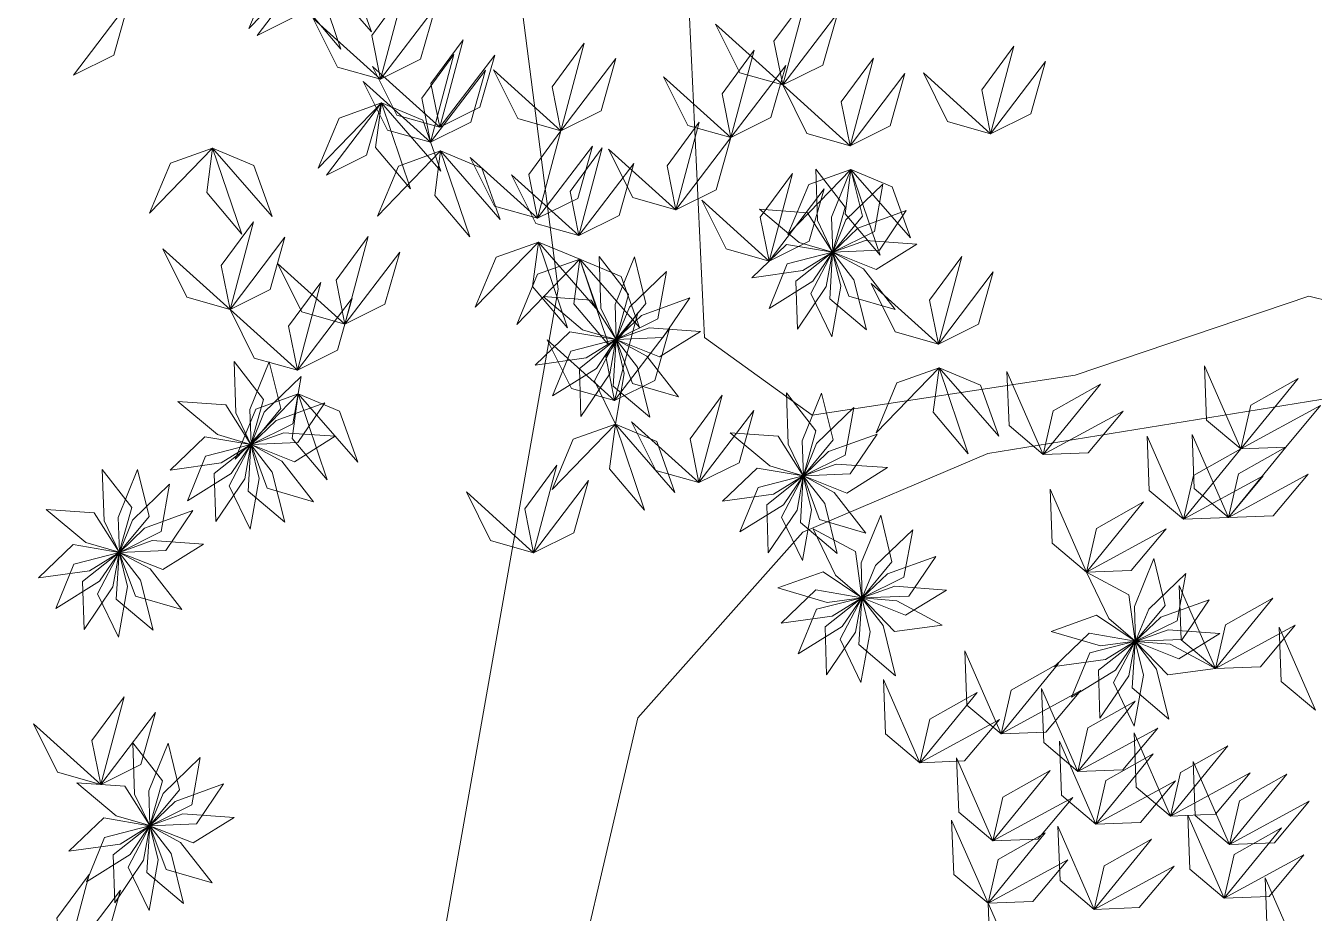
# Model space of a CAD drawing. Header units: inches. Extents: x -173 to 14008, y -3334 to 10368.
# Drawn here: x 9396 to 9481.2, y 754.8 to 813.5 of the extents above; entities that cross this region are included whole.
import ezdxf

# ---------------------------------------------------------------- set-up
doc = ezdxf.new("R2010")
doc.units = ezdxf.units.IN
doc.header["$MEASUREMENT"] = 0
doc.layers.add('ARREDAMENTO', color=8, linetype='Continuous', lineweight=18)

msp = doc.modelspace()

# ---------------------------------------------------------------- linework, layer by layer
at = {"layer": 'ARREDAMENTO', "linetype": 'Continuous', "lineweight": 0}
for points in [[(9493.768, 792.419), (9480.86, 795.594), (9465.405, 790.376), (9448.007, 787.73), (9440.894, 792.861), (9439.492, 822.516), (9451.033, 839.325), (9465.171, 851.63), (9477.353, 869.73), (9485.006, 891.682)], [(9424.566, 847.605), (9431.211, 796.048), (9420.481, 735.397), (9402.578, 695.997), (9362.575, 702.936), (9321.846, 731.15), (9321.748, 756.941), (9315.854, 780.776), (9260.913, 816.028)], [(9492.168, 704.723), (9456.706, 704.586), (9423.865, 693.499), (9417.393, 699.922), (9426.338, 721.234), (9430.768, 743.174), (9436.477, 767.698), (9447.391, 779.991), (9459.622, 785.196), (9484.109, 789.158)]]:
    msp.add_lwpolyline(points, dxfattribs=at)
at = {"layer": 'ARREDAMENTO', "lineweight": 0}
for points in [[(9414.913, 817.601), (9412.121, 816.606), (9410.739, 813.294), (9414.913, 817.601)], [(9411.283, 812.827), (9413.936, 814.148), (9414.913, 817.601), (9411.283, 812.827)], [(9414.913, 817.601), (9414.524, 814.663), (9416.839, 811.921), (9414.913, 817.601)], [(9414.913, 817.601), (9417.649, 816.46), (9418.855, 813.08), (9414.913, 817.601)], [(9419.455, 809.94), (9418.87, 812.846), (9420.998, 815.736), (9419.455, 809.94)], [(9399.149, 810.212), (9401.802, 811.533), (9402.779, 814.986), (9399.149, 810.212)], [(9446.065, 809.561), (9445.48, 812.467), (9447.608, 815.357), (9446.065, 809.561)], [(9419.455, 809.94), (9422.109, 811.261), (9423.086, 814.714), (9419.455, 809.94)], [(9446.065, 809.561), (9448.719, 810.882), (9449.696, 814.335), (9446.065, 809.561)], [(9419.455, 809.94), (9416.603, 810.747), (9415.003, 813.959), (9419.455, 809.94)], [(9446.065, 809.561), (9443.213, 810.368), (9441.613, 813.58), (9446.065, 809.561)], [(9423.375, 806.762), (9422.79, 809.669), (9424.917, 812.559), (9423.375, 806.762)], [(9431.388, 806.539), (9430.803, 809.445), (9432.93, 812.335), (9431.388, 806.539)], [(9422.764, 805.774), (9422.179, 808.68), (9424.306, 811.57), (9422.764, 805.774)], [(9423.375, 806.762), (9426.028, 808.084), (9427.005, 811.537), (9423.375, 806.762)], [(9442.628, 806.08), (9442.043, 808.986), (9444.17, 811.876), (9442.628, 806.08)], [(9459.814, 806.34), (9459.229, 809.246), (9461.356, 812.136), (9459.814, 806.34)], [(9423.375, 806.762), (9420.522, 807.569), (9418.922, 810.782), (9423.375, 806.762)], [(9431.388, 806.539), (9434.042, 807.86), (9435.019, 811.313), (9431.388, 806.539)], [(9442.628, 806.08), (9445.282, 807.401), (9446.259, 810.854), (9442.628, 806.08)], [(9450.517, 805.542), (9449.932, 808.448), (9452.06, 811.338), (9450.517, 805.542)], [(9459.814, 806.34), (9462.468, 807.661), (9463.445, 811.114), (9459.814, 806.34)], [(9422.764, 805.774), (9419.911, 806.581), (9418.312, 809.793), (9422.764, 805.774)], [(9422.764, 805.774), (9425.418, 807.095), (9426.395, 810.548), (9422.764, 805.774)], [(9431.388, 806.539), (9428.535, 807.345), (9426.936, 810.558), (9431.388, 806.539)], [(9442.628, 806.08), (9439.775, 806.887), (9438.176, 810.099), (9442.628, 806.08)], [(9450.517, 805.542), (9453.171, 806.863), (9454.148, 810.316), (9450.517, 805.542)], [(9459.814, 806.34), (9456.961, 807.147), (9455.362, 810.359), (9459.814, 806.34)], [(9450.517, 805.542), (9447.665, 806.349), (9446.065, 809.561), (9450.517, 805.542)], [(9419.508, 808.373), (9416.715, 807.378), (9415.334, 804.066), (9419.508, 808.373)], [(9415.877, 803.599), (9418.531, 804.92), (9419.508, 808.373), (9415.877, 803.599)], [(9419.508, 808.373), (9419.118, 805.435), (9421.434, 802.693), (9419.508, 808.373)], [(9419.508, 808.373), (9422.244, 807.232), (9423.449, 803.852), (9419.508, 808.373)], [(9429.845, 800.742), (9429.26, 803.649), (9431.388, 806.539), (9429.845, 800.742)], [(9438.997, 801.306), (9438.412, 804.212), (9440.54, 807.102), (9438.997, 801.306)], [(9429.845, 800.742), (9432.499, 802.064), (9433.476, 805.517), (9429.845, 800.742)], [(9438.997, 801.306), (9441.651, 802.627), (9442.628, 806.08), (9438.997, 801.306)], [(9408.344, 805.384), (9405.551, 804.389), (9404.17, 801.077), (9408.344, 805.384)], [(9408.344, 805.384), (9407.954, 802.446), (9410.27, 799.704), (9408.344, 805.384)], [(9408.344, 805.384), (9411.08, 804.244), (9412.285, 800.863), (9408.344, 805.384)], [(9423.427, 805.196), (9420.635, 804.2), (9419.253, 800.888), (9423.427, 805.196)], [(9423.427, 805.196), (9423.037, 802.257), (9425.353, 799.515), (9423.427, 805.196)], [(9423.427, 805.196), (9426.163, 804.055), (9427.368, 800.674), (9423.427, 805.196)], [(9429.845, 800.742), (9426.993, 801.549), (9425.393, 804.762), (9429.845, 800.742)], [(9432.581, 799.602), (9431.996, 802.508), (9434.124, 805.398), (9432.581, 799.602)], [(9438.997, 801.306), (9436.144, 802.113), (9434.545, 805.325), (9438.997, 801.306)], [(9432.581, 799.602), (9435.235, 800.923), (9436.212, 804.376), (9432.581, 799.602)], [(9450.57, 803.975), (9447.777, 802.98), (9446.396, 799.668), (9450.57, 803.975)], [(9448.239, 803.994), (9448.358, 800.588), (9449.362, 798.511), (9450.192, 801.482), (9448.239, 803.994)], [(9450.57, 803.975), (9449.293, 800.815), (9449.366, 798.509), (9451.332, 800.886), (9450.57, 803.975)], [(9450.57, 803.975), (9450.18, 801.036), (9452.496, 798.295), (9450.57, 803.975)], [(9450.57, 803.975), (9453.306, 802.834), (9454.511, 799.454), (9450.57, 803.975)], [(9432.581, 799.602), (9429.729, 800.408), (9428.129, 803.621), (9432.581, 799.602)], [(9445.163, 797.916), (9444.578, 800.822), (9446.705, 803.712), (9445.163, 797.916)], [(9452.691, 803.01), (9450.239, 800.642), (9449.368, 798.506), (9452.131, 799.878), (9452.691, 803.01)], [(9445.163, 797.916), (9447.816, 799.237), (9448.793, 802.69), (9445.163, 797.916)], [(9445.163, 797.916), (9442.31, 798.723), (9440.71, 801.935), (9445.163, 797.916)], [(9444.529, 801.344), (9447.14, 799.153), (9449.355, 798.51), (9447.702, 801.114), (9444.529, 801.344)], [(9454.236, 801.265), (9451.034, 800.099), (9449.369, 798.503), (9452.451, 798.632), (9454.236, 801.265)], [(9409.502, 794.711), (9408.917, 797.617), (9411.044, 800.507), (9409.502, 794.711)], [(9409.502, 794.711), (9412.155, 796.032), (9413.132, 799.485), (9409.502, 794.711)], [(9417.096, 793.739), (9416.511, 796.645), (9418.638, 799.535), (9417.096, 793.739)], [(9409.502, 794.711), (9406.649, 795.517), (9405.049, 798.73), (9409.502, 794.711)], [(9429.898, 799.175), (9427.105, 798.18), (9425.724, 794.868), (9429.898, 799.175)], [(9429.898, 799.175), (9429.508, 796.237), (9431.824, 793.495), (9429.898, 799.175)], [(9429.898, 799.175), (9432.634, 798.035), (9433.839, 794.654), (9429.898, 799.175)], [(9444.015, 796.814), (9447.391, 797.288), (9449.351, 798.504), (9446.31, 799.018), (9444.015, 796.814)], [(9454.939, 799.043), (9451.538, 799.28), (9449.368, 798.499), (9452.236, 797.363), (9454.939, 799.043)], [(9417.096, 793.739), (9419.75, 795.06), (9420.727, 798.513), (9417.096, 793.739)], [(9432.634, 798.035), (9429.841, 797.039), (9428.46, 793.727), (9432.634, 798.035)], [(9432.634, 798.035), (9432.244, 795.096), (9434.56, 792.354), (9432.634, 798.035)], [(9432.634, 798.035), (9435.37, 796.894), (9436.575, 793.513), (9432.634, 798.035)], [(9433.915, 798.217), (9434.034, 794.81), (9435.038, 792.734), (9435.868, 795.704), (9433.915, 798.217)], [(9436.246, 798.198), (9434.969, 795.037), (9435.041, 792.732), (9437.008, 795.108), (9436.246, 798.198)], [(9445.164, 794.786), (9448.055, 796.592), (9449.351, 798.5), (9446.364, 797.733), (9445.164, 794.786)], [(9447.039, 793.401), (9448.944, 796.227), (9449.353, 798.497), (9446.935, 796.581), (9447.039, 793.401)], [(9449.314, 792.898), (9449.906, 796.254), (9449.356, 798.494), (9447.926, 795.761), (9449.314, 792.898)], [(9451.598, 793.364), (9450.773, 796.671), (9449.359, 798.493), (9449.165, 795.415), (9451.598, 793.364)], [(9453.494, 794.718), (9451.396, 797.404), (9449.363, 798.494), (9450.438, 795.603), (9453.494, 794.718)], [(9456.359, 792.42), (9455.774, 795.327), (9457.901, 798.217), (9456.359, 792.42)], [(9417.096, 793.739), (9414.243, 794.546), (9412.644, 797.758), (9417.096, 793.739)], [(9438.367, 797.232), (9435.915, 794.865), (9435.044, 792.729), (9437.807, 794.1), (9438.367, 797.232)], [(9456.359, 792.42), (9459.013, 793.741), (9459.99, 797.194), (9456.359, 792.42)], [(9413.954, 790.691), (9413.369, 793.598), (9415.496, 796.488), (9413.954, 790.691)], [(9456.359, 792.42), (9453.506, 793.227), (9451.907, 796.44), (9456.359, 792.42)], [(9413.954, 790.691), (9416.607, 792.012), (9417.584, 795.466), (9413.954, 790.691)], [(9430.205, 795.567), (9432.816, 793.376), (9435.031, 792.733), (9433.378, 795.337), (9430.205, 795.567)], [(9439.912, 795.488), (9436.709, 794.322), (9435.045, 792.725), (9438.126, 792.854), (9439.912, 795.488)], [(9413.954, 790.691), (9411.101, 791.498), (9409.502, 794.711), (9413.954, 790.691)], [(9434.938, 788.687), (9434.353, 791.593), (9436.48, 794.483), (9434.938, 788.687)], [(9429.691, 791.036), (9433.066, 791.511), (9435.027, 792.726), (9431.986, 793.241), (9429.691, 791.036)], [(9434.938, 788.687), (9432.085, 789.494), (9430.486, 792.706), (9434.938, 788.687)], [(9430.84, 789.009), (9433.73, 790.815), (9435.027, 792.723), (9432.039, 791.956), (9430.84, 789.009)], [(9432.714, 787.623), (9434.62, 790.449), (9435.029, 792.719), (9432.611, 790.804), (9432.714, 787.623)], [(9434.99, 787.12), (9435.582, 790.477), (9435.031, 792.717), (9433.602, 789.984), (9434.99, 787.12)], [(9437.274, 787.586), (9436.449, 790.893), (9435.035, 792.716), (9434.841, 789.638), (9437.274, 787.586)], [(9434.938, 788.687), (9437.591, 790.008), (9438.568, 793.461), (9434.938, 788.687)], [(9439.17, 788.941), (9437.072, 791.627), (9435.039, 792.717), (9436.114, 789.825), (9439.17, 788.941)], [(9440.614, 793.265), (9437.214, 793.503), (9435.044, 792.722), (9437.912, 791.586), (9440.614, 793.265)], [(9409.762, 791.273), (9409.882, 787.867), (9410.885, 785.79), (9411.715, 788.761), (9409.762, 791.273)], [(9412.093, 791.254), (9410.816, 788.094), (9410.889, 785.788), (9412.855, 788.165), (9412.093, 791.254)], [(9476.368, 785.49), (9474.099, 787.398), (9473.961, 790.984), (9476.368, 785.49)], [(9414.214, 790.289), (9411.763, 787.921), (9410.891, 785.786), (9413.654, 787.157), (9414.214, 790.289)], [(9456.411, 790.853), (9453.619, 789.858), (9452.237, 786.546), (9456.411, 790.853)], [(9456.411, 790.853), (9456.022, 787.915), (9458.337, 785.173), (9456.411, 790.853)], [(9456.411, 790.853), (9459.147, 789.712), (9460.353, 786.332), (9456.411, 790.853)], [(9463.298, 785.123), (9461.029, 787.031), (9460.891, 790.617), (9463.298, 785.123)], [(9476.368, 785.49), (9477.029, 788.38), (9480.156, 790.141), (9476.368, 785.49)], [(9463.298, 785.123), (9463.959, 788.013), (9467.086, 789.773), (9463.298, 785.123)], [(9406.052, 788.623), (9408.663, 786.433), (9410.878, 785.789), (9409.226, 788.394), (9406.052, 788.623)], [(9414.006, 789.124), (9411.214, 788.129), (9409.832, 784.817), (9414.006, 789.124)], [(9415.76, 788.544), (9412.557, 787.378), (9410.892, 785.782), (9413.974, 785.911), (9415.76, 788.544)], [(9414.006, 789.124), (9413.616, 786.186), (9415.932, 783.444), (9414.006, 789.124)], [(9414.006, 789.124), (9416.742, 787.984), (9417.947, 784.603), (9414.006, 789.124)], [(9440.517, 783.258), (9439.932, 786.164), (9442.059, 789.054), (9440.517, 783.258)], [(9446.302, 789.202), (9446.421, 785.796), (9447.425, 783.719), (9448.255, 786.69), (9446.302, 789.202)], [(9448.632, 789.183), (9447.356, 786.023), (9447.428, 783.717), (9449.394, 786.094), (9448.632, 789.183)], [(9440.517, 783.258), (9443.171, 784.579), (9444.148, 788.032), (9440.517, 783.258)], [(9450.754, 788.218), (9448.302, 785.85), (9447.431, 783.714), (9450.193, 785.086), (9450.754, 788.218)], [(9463.298, 785.123), (9466.26, 785.237), (9468.57, 787.983), (9463.298, 785.123)], [(9476.368, 785.49), (9479.33, 785.604), (9481.64, 788.351), (9476.368, 785.49)], [(9434.99, 787.12), (9432.198, 786.125), (9430.816, 782.813), (9434.99, 787.12)], [(9434.99, 787.12), (9434.6, 784.182), (9436.916, 781.44), (9434.99, 787.12)], [(9434.99, 787.12), (9437.726, 785.979), (9438.931, 782.599), (9434.99, 787.12)], [(9440.517, 783.258), (9437.664, 784.065), (9436.065, 787.277), (9440.517, 783.258)], [(9405.539, 784.093), (9408.914, 784.568), (9410.874, 785.783), (9407.833, 786.298), (9405.539, 784.093)], [(9416.462, 786.322), (9413.062, 786.56), (9410.891, 785.778), (9413.759, 784.643), (9416.462, 786.322)], [(9442.591, 786.552), (9445.203, 784.361), (9447.418, 783.718), (9445.765, 786.322), (9442.591, 786.552)], [(9452.299, 786.473), (9449.096, 785.307), (9447.431, 783.711), (9450.513, 783.84), (9452.299, 786.473)], [(9472.58, 780.84), (9470.311, 782.748), (9470.173, 786.334), (9472.58, 780.84)], [(9475.542, 780.954), (9473.273, 782.862), (9473.135, 786.448), (9475.542, 780.954)], [(9406.687, 782.065), (9409.578, 783.872), (9410.874, 785.779), (9407.887, 785.012), (9406.687, 782.065)], [(9408.562, 780.68), (9410.468, 783.506), (9410.876, 785.776), (9408.459, 783.86), (9408.562, 780.68)], [(9410.837, 780.177), (9411.429, 783.534), (9410.879, 785.774), (9409.45, 783.04), (9410.837, 780.177)], [(9413.121, 780.643), (9412.296, 783.95), (9410.882, 785.773), (9410.689, 782.694), (9413.121, 780.643)], [(9415.018, 781.997), (9412.919, 784.683), (9410.886, 785.773), (9411.961, 782.882), (9415.018, 781.997)], [(9472.58, 780.84), (9473.241, 783.73), (9476.368, 785.49), (9472.58, 780.84)], [(9475.542, 780.954), (9476.203, 783.844), (9479.33, 785.604), (9475.542, 780.954)], [(9429.584, 778.626), (9428.999, 781.532), (9431.126, 784.422), (9429.584, 778.626)], [(9442.078, 782.022), (9445.453, 782.496), (9447.414, 783.712), (9444.372, 784.226), (9442.078, 782.022)], [(9453.001, 784.251), (9449.601, 784.488), (9447.431, 783.707), (9450.299, 782.571), (9453.001, 784.251)], [(9401.051, 784.136), (9401.17, 780.73), (9402.174, 778.653), (9403.003, 781.624), (9401.051, 784.136)], [(9403.381, 784.117), (9402.105, 780.957), (9402.177, 778.651), (9404.143, 781.028), (9403.381, 784.117)], [(9429.584, 778.626), (9432.237, 779.947), (9433.214, 783.4), (9429.584, 778.626)], [(9443.227, 779.994), (9446.117, 781.8), (9447.414, 783.708), (9444.426, 782.941), (9443.227, 779.994)], [(9445.101, 778.609), (9447.007, 781.435), (9447.415, 783.705), (9444.998, 781.789), (9445.101, 778.609)], [(9447.377, 778.106), (9447.969, 781.462), (9447.418, 783.702), (9445.989, 780.969), (9447.377, 778.106)], [(9449.66, 778.572), (9448.836, 781.879), (9447.422, 783.701), (9447.228, 780.623), (9449.66, 778.572)], [(9451.557, 779.926), (9449.458, 782.612), (9447.426, 783.702), (9448.501, 780.811), (9451.557, 779.926)], [(9472.58, 780.84), (9475.542, 780.954), (9477.852, 783.7), (9472.58, 780.84)], [(9475.542, 780.954), (9478.504, 781.068), (9480.814, 783.814), (9475.542, 780.954)], [(9405.503, 783.152), (9403.051, 780.784), (9402.179, 778.648), (9404.942, 780.02), (9405.503, 783.152)], [(9429.584, 778.626), (9426.731, 779.433), (9425.131, 782.645), (9429.584, 778.626)], [(9466.148, 777.339), (9463.879, 779.247), (9463.741, 782.833), (9466.148, 777.339)], [(9466.148, 777.339), (9466.809, 780.229), (9469.936, 781.99), (9466.148, 777.339)], [(9397.34, 781.486), (9399.952, 779.295), (9402.167, 778.652), (9400.514, 781.256), (9397.34, 781.486)], [(9407.048, 781.407), (9403.845, 780.241), (9402.18, 778.645), (9405.262, 778.774), (9407.048, 781.407)], [(9452.539, 781.103), (9451.247, 777.949), (9451.309, 775.643), (9453.287, 778.01), (9452.539, 781.103)], [(9448.067, 780.212), (9449.547, 777.142), (9451.302, 775.645), (9450.866, 778.698), (9448.067, 780.212)], [(9454.656, 780.128), (9452.193, 777.772), (9451.312, 775.64), (9454.081, 776.999), (9454.656, 780.128)], [(9466.148, 777.339), (9469.11, 777.453), (9471.42, 780.2), (9466.148, 777.339)], [(9396.827, 776.956), (9400.202, 777.43), (9402.163, 778.646), (9399.121, 779.16), (9396.827, 776.956)], [(9407.75, 779.185), (9404.35, 779.422), (9402.18, 778.641), (9405.048, 777.505), (9407.75, 779.185)], [(9397.976, 774.928), (9400.866, 776.734), (9402.163, 778.642), (9399.175, 777.875), (9397.976, 774.928)], [(9399.85, 773.543), (9401.756, 776.369), (9402.164, 778.639), (9399.747, 776.723), (9399.85, 773.543)], [(9402.126, 773.04), (9402.717, 776.396), (9402.167, 778.636), (9400.738, 775.903), (9402.126, 773.04)], [(9404.409, 773.506), (9403.585, 776.813), (9402.171, 778.635), (9401.977, 775.557), (9404.409, 773.506)], [(9406.306, 774.86), (9404.207, 777.546), (9402.175, 778.636), (9403.249, 775.745), (9406.306, 774.86)], [(9456.193, 778.376), (9452.985, 777.225), (9451.312, 775.636), (9454.395, 775.751), (9456.193, 778.376)], [(9470.619, 778.23), (9469.328, 775.076), (9469.39, 772.77), (9471.367, 775.138), (9470.619, 778.23)], [(9445.737, 776.293), (9449.009, 775.339), (9451.296, 775.641), (9448.735, 777.36), (9445.737, 776.293)], [(9466.148, 777.339), (9467.628, 774.269), (9469.383, 772.772), (9468.946, 775.826), (9466.148, 777.339)], [(9472.736, 777.255), (9470.273, 774.899), (9469.392, 772.767), (9472.161, 774.126), (9472.736, 777.255)], [(9445.951, 773.972), (9449.329, 774.431), (9451.295, 775.638), (9448.256, 776.166), (9445.951, 773.972)], [(9447.091, 771.939), (9449.99, 773.732), (9451.295, 775.634), (9448.304, 774.881), (9447.091, 771.939)], [(9448.959, 770.545), (9450.878, 773.362), (9451.296, 775.631), (9448.87, 773.726), (9448.959, 770.545)], [(9451.232, 770.032), (9451.839, 773.386), (9451.299, 775.628), (9449.858, 772.901), (9451.232, 770.032)], [(9453.518, 770.487), (9452.708, 773.798), (9451.303, 775.627), (9451.095, 772.55), (9453.518, 770.487)], [(9456.612, 773.836), (9453.609, 775.45), (9451.31, 775.63), (9453.458, 773.416), (9456.612, 773.836)], [(9456.885, 776.151), (9453.486, 776.404), (9451.312, 775.633), (9454.174, 774.484), (9456.885, 776.151)], [(9474.692, 770.963), (9472.423, 772.871), (9472.285, 776.457), (9474.692, 770.963)], [(9474.273, 775.504), (9471.065, 774.352), (9469.393, 772.764), (9472.475, 772.878), (9474.273, 775.504)], [(9474.692, 770.963), (9475.353, 773.853), (9478.48, 775.614), (9474.692, 770.963)], [(9463.818, 773.42), (9467.09, 772.466), (9469.377, 772.768), (9466.815, 774.487), (9463.818, 773.42)], [(9464.032, 771.099), (9467.409, 771.558), (9469.375, 772.765), (9466.336, 773.293), (9464.032, 771.099)], [(9474.965, 773.278), (9471.566, 773.531), (9469.392, 772.76), (9472.255, 771.611), (9474.965, 773.278)], [(9474.692, 770.963), (9477.654, 771.077), (9479.964, 773.824), (9474.692, 770.963)], [(9481.308, 768.202), (9479.039, 770.11), (9478.9, 773.696), (9481.308, 768.202)], [(9465.171, 769.066), (9468.07, 770.859), (9469.375, 772.761), (9466.384, 772.008), (9465.171, 769.066)], [(9467.039, 767.672), (9468.958, 770.489), (9469.377, 772.758), (9466.951, 770.853), (9467.039, 767.672)], [(9469.312, 767.159), (9469.92, 770.513), (9469.38, 772.755), (9467.938, 770.029), (9469.312, 767.159)], [(9471.598, 767.614), (9470.789, 770.925), (9469.383, 772.754), (9469.175, 769.677), (9471.598, 767.614)], [(9474.692, 770.963), (9471.69, 772.577), (9469.39, 772.757), (9471.538, 770.543), (9474.692, 770.963)], [(9460.509, 766.639), (9458.24, 768.547), (9458.102, 772.133), (9460.509, 766.639)], [(9460.509, 766.639), (9461.17, 769.529), (9464.297, 771.29), (9460.509, 766.639)], [(9455.128, 764.732), (9452.859, 766.64), (9452.721, 770.226), (9455.128, 764.732)], [(9400.946, 763.289), (9400.361, 766.195), (9402.488, 769.085), (9400.946, 763.289)], [(9455.128, 764.732), (9455.789, 767.622), (9458.916, 769.383), (9455.128, 764.732)], [(9460.509, 766.639), (9463.471, 766.753), (9465.781, 769.5), (9460.509, 766.639)], [(9465.592, 764.154), (9463.323, 766.062), (9463.185, 769.647), (9465.592, 764.154)], [(9465.592, 764.154), (9466.253, 767.044), (9469.38, 768.804), (9465.592, 764.154)], [(9400.946, 763.289), (9403.599, 764.61), (9404.576, 768.063), (9400.946, 763.289)], [(9400.946, 763.289), (9398.093, 764.096), (9396.494, 767.308), (9400.946, 763.289)], [(9455.128, 764.732), (9458.09, 764.846), (9460.4, 767.593), (9455.128, 764.732)], [(9465.592, 764.154), (9468.554, 764.268), (9470.864, 767.014), (9465.592, 764.154)], [(9471.72, 761.204), (9469.451, 763.112), (9469.312, 766.698), (9471.72, 761.204)], [(9403.069, 766.054), (9403.188, 762.647), (9404.192, 760.571), (9405.022, 763.541), (9403.069, 766.054)], [(9405.4, 766.035), (9404.123, 762.874), (9404.196, 760.569), (9406.162, 762.945), (9405.4, 766.035)], [(9466.766, 760.672), (9464.497, 762.579), (9464.359, 766.165), (9466.766, 760.672)], [(9471.72, 761.204), (9472.381, 764.094), (9475.508, 765.854), (9471.72, 761.204)], [(9407.521, 765.069), (9405.069, 762.702), (9404.198, 760.566), (9406.961, 761.937), (9407.521, 765.069)], [(9459.968, 759.563), (9457.699, 761.471), (9457.561, 765.057), (9459.968, 759.563)], [(9459.968, 759.563), (9457.699, 761.471), (9457.561, 765.057), (9459.968, 759.563)], [(9466.766, 760.672), (9467.427, 763.561), (9470.554, 765.322), (9466.766, 760.672)], [(9475.618, 759.328), (9473.349, 761.235), (9473.21, 764.821), (9475.618, 759.328)], [(9459.968, 759.563), (9460.629, 762.453), (9463.757, 764.213), (9459.968, 759.563)], [(9459.968, 759.563), (9460.629, 762.453), (9463.757, 764.213), (9459.968, 759.563)], [(9471.72, 761.204), (9474.682, 761.318), (9476.991, 764.064), (9471.72, 761.204)], [(9475.618, 759.328), (9476.279, 762.217), (9479.406, 763.978), (9475.618, 759.328)], [(9399.359, 763.404), (9401.97, 761.213), (9404.185, 760.57), (9402.532, 763.174), (9399.359, 763.404)], [(9409.066, 763.325), (9405.864, 762.159), (9404.199, 760.562), (9407.281, 760.691), (9409.066, 763.325)], [(9466.766, 760.672), (9469.728, 760.785), (9472.038, 763.532), (9466.766, 760.672)], [(9459.968, 759.563), (9462.931, 759.677), (9465.24, 762.423), (9459.968, 759.563)], [(9459.968, 759.563), (9462.931, 759.677), (9465.24, 762.423), (9459.968, 759.563)], [(9475.618, 759.328), (9478.58, 759.441), (9480.89, 762.188), (9475.618, 759.328)], [(9409.769, 761.102), (9406.368, 761.34), (9404.198, 760.559), (9407.066, 759.423), (9409.769, 761.102)], [(9475.269, 755.776), (9473, 757.684), (9472.862, 761.27), (9475.269, 755.776)], [(9398.845, 758.873), (9402.221, 759.348), (9404.181, 760.563), (9401.14, 761.078), (9398.845, 758.873)], [(9399.994, 756.846), (9402.885, 758.652), (9404.181, 760.56), (9401.194, 759.793), (9399.994, 756.846)], [(9401.869, 755.46), (9403.774, 758.286), (9404.183, 760.556), (9401.765, 758.641), (9401.869, 755.46)], [(9404.144, 754.957), (9404.736, 758.314), (9404.186, 760.554), (9402.756, 757.821), (9404.144, 754.957)], [(9406.428, 755.423), (9405.603, 758.73), (9404.189, 760.553), (9403.995, 757.475), (9406.428, 755.423)], [(9408.324, 756.778), (9406.226, 759.464), (9404.193, 760.554), (9405.268, 757.662), (9408.324, 756.778)], [(9459.641, 755.438), (9457.372, 757.346), (9457.234, 760.931), (9459.641, 755.438)], [(9466.671, 755.031), (9464.402, 756.939), (9464.263, 760.525), (9466.671, 755.031)], [(9475.269, 755.776), (9475.93, 758.666), (9479.057, 760.427), (9475.269, 755.776)], [(9459.641, 755.438), (9460.302, 758.328), (9463.429, 760.088), (9459.641, 755.438)], [(9466.671, 755.031), (9467.332, 757.921), (9470.459, 759.681), (9466.671, 755.031)], [(9475.269, 755.776), (9478.231, 755.89), (9480.541, 758.637), (9475.269, 755.776)], [(9459.641, 755.438), (9462.603, 755.552), (9464.913, 758.298), (9459.641, 755.438)], [(9466.671, 755.031), (9469.633, 755.145), (9471.943, 757.891), (9466.671, 755.031)], [(9398.627, 751.536), (9398.042, 754.442), (9400.17, 757.332), (9398.627, 751.536)], [(9480.371, 751.618), (9478.102, 753.526), (9477.964, 757.112), (9480.371, 751.618)], [(9398.627, 751.536), (9401.281, 752.857), (9402.258, 756.31), (9398.627, 751.536)], [(9462.048, 749.944), (9459.779, 751.852), (9459.641, 755.438), (9462.048, 749.944)]]:
    msp.add_lwpolyline(points, dxfattribs=at)

doc.saveas('drawing.dxf')
